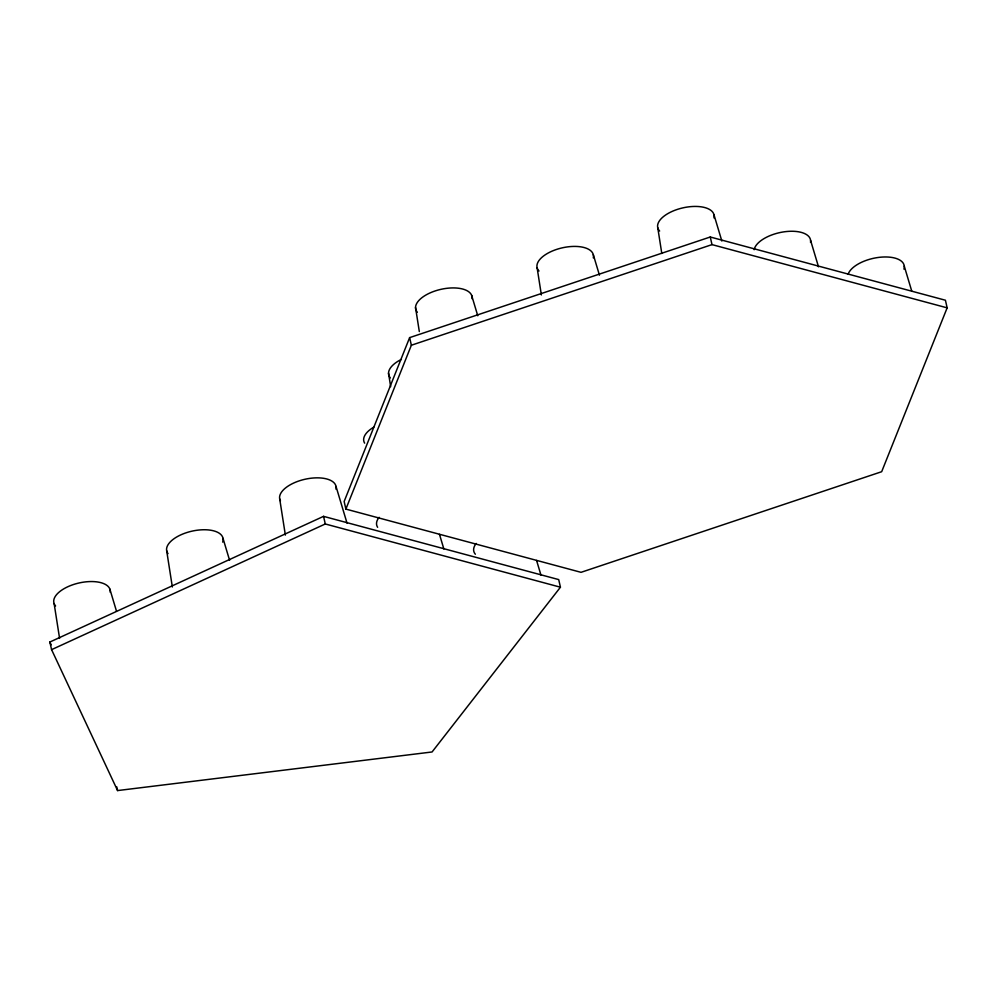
<?xml version="1.0" encoding="UTF-8"?>
<svg xmlns="http://www.w3.org/2000/svg" width="997" height="997" viewBox="0 0 997 997"><rect width="100%" height="100%" fill="white"/><g stroke="black" fill="none" stroke-linecap="round" stroke-linejoin="round"><path stroke-width="1.5" d="M409.63 337.622L344.152 501.479L345.872 509.093L581.027 572.328L881.672 471.706L947.15 307.849L945.418 300.234L710.263 236.999L409.63 337.622L411.362 345.236L345.872 509.093M560.439 587.208L432.062 751.975L117.584 790.571L51.582 649.658L49.85 642.043L323.551 516.359L558.706 579.593L560.439 587.208L325.284 523.973L51.582 649.658M411.362 345.236L711.995 244.614L947.15 307.849M49.85 642.043L51.171 644.86M904.254 266.087L911.732 291.049M810.586 240.389L818.512 266.81M713.952 214.679L721.853 241.037M593.29 254.659L599.446 275.16M471.631 295.299L477.762 315.762M536.573 560.451L540.947 575.045M439.478 534.342L443.852 548.936M336.026 486.436L347.018 523.089M223.004 538.33L229.597 560.326M109.869 589.115L116.45 611.049M710.263 236.999L711.995 244.614M323.551 516.359L325.284 523.973M116.711 786.758L117.584 790.571M657.771 227.765L661.796 253.462M537.109 267.732L541.371 294.95M415.525 307.45L419.313 331.54M388.531 373.14L390.662 386.686M279.683 498.824L285.366 535.077M166.673 550.718L172.344 586.971M54.125 603.571L59.583 638.392M390.375 377.938A28.838 13.671 -12.8 0 1 401.392 359.381M539.003 271.01A28.838 13.671 -12.8 0 1 561.348 248.054A28.838 13.671 -12.8 0 1 593.302 257.887M754.168 249.699A28.838 13.671 -12.8 0 1 784.876 231.715A28.838 13.671 -12.8 0 1 810.511 242.383M364.64 443.142A28.838 13.671 -12.8 0 1 373.788 427.165M417.369 312.248A28.838 13.671 -12.8 0 1 439.64 289.641A28.838 13.671 -12.8 0 1 472.042 298.701M659.653 231.03A28.838 13.671 -12.8 0 1 682.01 208.074A28.838 13.671 -12.8 0 1 713.964 217.907M848.086 274.374A28.838 13.671 -12.8 0 1 880.538 257.201A28.838 13.671 -12.8 0 1 903.93 269.128M55.595 605.939A28.838 13.671 -12.8 0 1 77.679 583.307A28.838 13.671 -12.8 0 1 110.231 592.28M280.469 500.893A28.838 13.671 -12.8 0 1 305.743 479.096A28.838 13.671 -12.8 0 1 335.989 489.178M475.357 554.245A28.838 13.671 -12.8 0 1 476.217 543.44M377.626 527.301A28.838 13.671 -12.8 0 1 379.122 517.331M168.032 553.634A28.838 13.671 -12.8 0 1 192.733 530.99A28.838 13.671 -12.8 0 1 222.692 542.106"/></g></svg>
